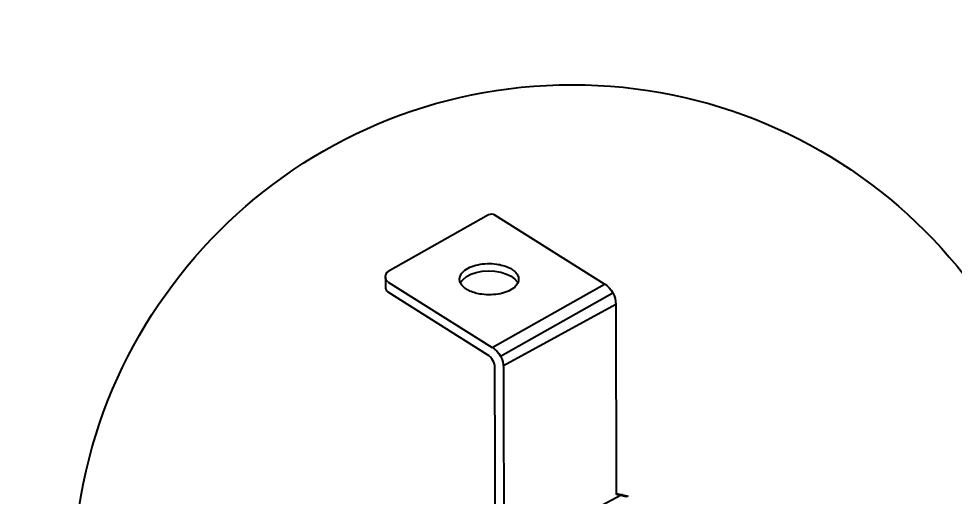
# Model space of a CAD drawing. Header units: feet. Extents: x -327 to 55127, y -2634 to 4121.
# Drawn here: x -165.26 to -148.07, y 54.72 to 63.49 of the extents above; entities that cross this region are included whole.
import ezdxf
from ezdxf.enums import TextEntityAlignment as Align

# ---------------------------------------------------------------- set-up
doc = ezdxf.new("R2018")
doc.units = ezdxf.units.FT
doc.header["$MEASUREMENT"] = 0
for name, color, linetype in [('G-ANNO-TEXT', 1, 'Continuous'), ('G-TEXT', 7, 'Continuous'), ('PDF_0', 7, 'Continuous')]:
    doc.layers.add(name, color=color, linetype=linetype)
doc.styles.get("Standard").update_dxf_attribs({"font": 'arial.ttf'})

# ---------------------------------------------------------------- blocks, each defined once
blk = doc.blocks.new('sub-title')
at = {"color": 153, "lineweight": 30, "flags": 106}
blk.add_attdef('SUB_TITLE', text='', height=0.1875, dxfattribs=at).set_placement((0, 0.1875), align=Align.MIDDLE_CENTER)

msp = doc.modelspace()

# ---------------------------------------------------------------- linework, layer by layer
at = {"layer": 'PDF_0', "lineweight": 25}
for points in [[(-158.47, 58.653), (-156.562, 57.452), (-154.498, 58.618), (-156.51, 59.882, 0.27568), (-156.626, 59.888), (-158.47, 58.85, 0.567792), (-158.475, 58.658)], [(-158.522, 58.751), (-158.522, 58.566, 0.257708), (-158.475, 58.473)], [(-154.499, 58.624, -0.257069), (-154.289, 58.241), (-154.283, 54.756), (-154.202, 54.739), (-154.173, 54.751), (-154.167, 54.745)], [(-156.852, 53.452), (-156.852, 53.446), (-156.846, 53.446), (-156.835, 53.434), (-156.823, 53.434), (-156.823, 53.463), (-156.811, 53.516), (-156.794, 53.556), (-156.771, 53.597), (-156.742, 53.62), (-156.44, 53.545), (-156.347, 53.591), (-156.498, 53.632), (-156.51, 57.076, 0.257069), (-156.649, 57.319), (-158.47, 58.467)], [(-156.563, 57.459, -0.257069), (-156.353, 57.076), (-156.347, 53.591), (-154.283, 54.698), (-154.202, 54.739), (-154.104, 54.716), (-154.098, 54.716), (-154.075, 54.722), (-154.069, 54.716)]]:
    msp.add_lwpolyline(points, format="xyb", dxfattribs=at)
for points in [[(-157.142, 58.641), (-157.142, 58.647), (-157.095, 58.705), (-157.032, 58.757), (-156.95, 58.803), (-156.852, 58.832), (-156.742, 58.856), (-156.626, 58.861), (-156.51, 58.856), (-156.4, 58.838), (-156.295, 58.803), (-156.214, 58.763), (-156.145, 58.711), (-156.098, 58.653), (-156.087, 58.635)], [(-156.411, 57.296), (-154.347, 58.455)], [(-156.353, 57.122), (-154.289, 58.247)], [(-154.283, 54.768), (-154.167, 54.745), (-154.063, 54.722)]]:
    msp.add_lwpolyline(points, dxfattribs=at)
msp.add_circle((-155.092, 53.118), 9.164, dxfattribs=at)
for points, knots in [([(-157.119, 58.6), (-157.134, 58.621), (-157.147, 58.643), (-157.159, 58.688), (-157.161, 58.708), (-157.155, 58.749), (-157.149, 58.768), (-157.126, 58.811), (-157.108, 58.833), (-157.057, 58.879), (-157.018, 58.905), (-156.924, 58.947), (-156.873, 58.963), (-156.822, 58.974)], [0, 0, 0, 0, 0.224796, 0.224796, 0.4048, 0.4048, 0.585943, 0.585943, 0.827387, 0.827387, 1.18719, 1.18719, 1.547024, 1.547024, 1.547024, 1.547024]), ([(-156.822, 58.974), (-156.712, 58.997), (-156.593, 59.001), (-156.401, 58.974), (-156.327, 58.953), (-156.234, 58.911), (-156.205, 58.895), (-156.155, 58.858), (-156.133, 58.838), (-156.115, 58.815)], [0, 0, 0, 0, 0.98834, 0.98834, 1.699188, 1.699188, 2.034531, 2.034531, 2.333525, 2.333525, 2.333525, 2.333525]), ([(-156.115, 58.815), (-156.1, 58.795), (-156.087, 58.772), (-156.075, 58.728), (-156.073, 58.707), (-156.079, 58.667), (-156.085, 58.647), (-156.108, 58.604), (-156.126, 58.583), (-156.177, 58.536), (-156.216, 58.511), (-156.31, 58.468), (-156.361, 58.453), (-156.412, 58.442)], [0, 0, 0, 0, 0.224796, 0.224796, 0.4048, 0.4048, 0.585943, 0.585943, 0.827387, 0.827387, 1.18719, 1.18719, 1.547024, 1.547024, 1.547024, 1.547024]), ([(-156.412, 58.442), (-156.522, 58.418), (-156.641, 58.415), (-156.833, 58.441), (-156.907, 58.462), (-157, 58.504), (-157.029, 58.521), (-157.079, 58.557), (-157.101, 58.577), (-157.119, 58.6)], [0, 0, 0, 0, 0.98834, 0.98834, 1.699188, 1.699188, 2.034531, 2.034531, 2.333525, 2.333525, 2.333525, 2.333525])]:
    msp.add_open_spline(points, degree=3, knots=knots, dxfattribs=at)

# ---------------------------------------------------------------- block references
at = {"layer": 'G-TEXT'}
ref = msp.add_blockref('sub-title', (-251.219, 104.638), dxfattribs=dict(at, xscale=5.485316049832718, yscale=5.485316049832718, zscale=5.485316049832718))
lines = msp.add_mtext('{\\LTYPICAL 54-MODULE SHORT TRACKER  WIRING DETAIL}', dxfattribs={"layer": 'G-ANNO-TEXT', "insert": (-221.258, 117.134), "char_height": 92.11239, "attachment_point": 1})
ref.add_attrib('SUB_TITLE', '', (-221.258, 117.134), dxfattribs={"flags": 104}).embed_mtext(lines)

doc.saveas('drawing.dxf')
